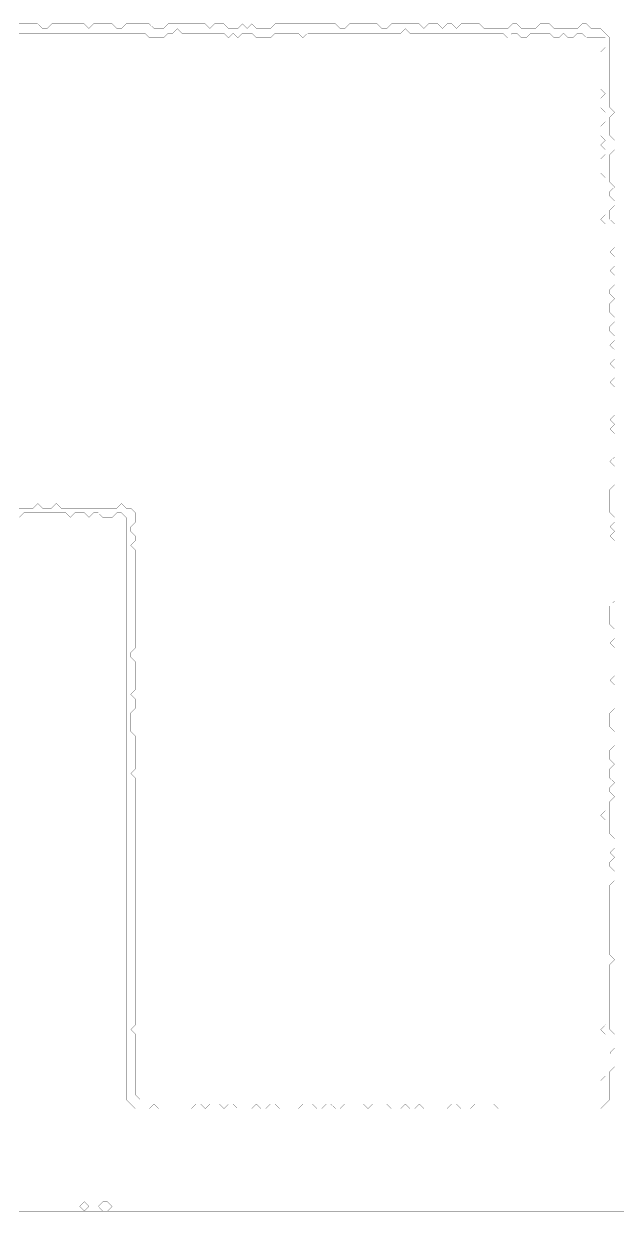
# Model space of a CAD drawing. Header units: metres. Extents: x 0 to 5127, y -5127 to 0.
# Drawn here: x 1284 to 2568, y -5127 to -2568 of the extents above; entities that cross this region are included whole.
import ezdxf

# ---------------------------------------------------------------- set-up
doc = ezdxf.new("R2010")
doc.units = ezdxf.units.M
doc.layers.add('conductor', color=1, linetype='Continuous')
doc.layers.add('substrate', color=5, linetype='Continuous')

msp = doc.modelspace()

# ---------------------------------------------------------------- linework, layer by layer
at = {"layer": 'conductor', "const_width": 0.5}
msp.add_lwpolyline([(1274.2, -3612), (1284.2, -3612), (1294.3, -3612), (1304.3, -3612), (1314.3, -3601.9), (1324.4, -3612), (1334.4, -3612), (1344.4, -3612), (1354.5, -3601.9), (1364.5, -3612), (1374.5, -3612), (1384.6, -3612), (1394.6, -3612), (1404.6, -3612), (1414.7, -3612), (1424.7, -3612), (1434.7, -3612), (1444.8, -3612), (1454.8, -3612), (1464.8, -3612), (1474.9, -3612), (1484.9, -3612), (1494.9, -3601.9), (1505, -3612), (1515, -3612), (1525, -3622), (1525, -3632), (1525, -3642.1), (1515, -3652.1), (1515, -3662.1), (1525, -3672.2), (1525, -3682.2), (1515, -3692.2), (1525, -3702.3), (1525, -3712.3), (1525, -3722.3), (1525, -3732.4), (1525, -3742.4), (1525, -3752.4), (1525, -3762.5), (1525, -3772.5), (1525, -3782.5), (1525, -3792.6), (1525, -3802.6), (1525, -3812.6), (1525, -3822.7), (1525, -3832.7), (1525, -3842.7), (1525, -3852.8), (1525, -3862.8), (1525, -3872.8), (1525, -3882.8), (1525, -3892.9), (1525, -3902.9), (1525, -3912.9), (1515, -3923), (1515, -3933), (1525, -3943), (1525, -3953.1), (1525, -3963.1), (1525, -3973.1), (1525, -3983.2), (1525, -3993.2), (1525, -4003.2), (1515, -4013.3), (1525, -4023.3), (1525, -4033.3), (1525, -4043.4), (1515, -4053.4), (1515, -4063.4), (1515, -4073.5), (1515, -4083.5), (1515, -4093.5), (1525, -4103.6), (1525, -4113.6), (1525, -4123.6), (1525, -4133.7), (1525, -4143.7), (1525, -4153.7), (1525, -4163.8), (1525, -4173.8), (1515, -4183.8), (1525, -4193.9), (1525, -4203.9), (1525, -4213.9), (1525, -4224), (1525, -4234), (1525, -4244), (1525, -4254.1), (1525, -4264.1), (1525, -4274.1), (1525, -4284.2), (1525, -4294.2), (1525, -4304.2), (1525, -4314.3), (1525, -4324.3), (1525, -4334.3), (1525, -4344.4), (1525, -4354.4), (1525, -4364.4), (1525, -4374.5), (1525, -4384.5), (1525, -4394.5), (1525, -4404.6), (1525, -4414.6), (1525, -4424.6), (1525, -4434.7), (1525, -4444.7), (1525, -4454.7), (1525, -4464.8), (1525, -4474.8), (1525, -4484.8), (1525, -4494.9), (1525, -4504.9), (1525, -4514.9), (1525, -4525), (1525, -4535), (1525, -4545), (1525, -4555.1), (1525, -4565.1), (1525, -4575.1), (1525, -4585.2), (1525, -4595.2), (1525, -4605.2), (1525, -4615.3), (1525, -4625.3), (1525, -4635.3), (1525, -4645.4), (1525, -4655.4), (1525, -4665.4), (1525, -4675.5), (1525, -4685.5), (1525, -4695.5), (1525, -4705.6), (1525, -4715.6), (1525, -4725.6), (1515, -4735.7), (1525, -4745.7), (1525, -4755.7), (1525, -4765.8), (1525, -4775.8), (1525, -4785.8), (1525, -4795.9), (1525, -4805.9), (1525, -4815.9), (1525, -4826), (1525, -4836), (1525, -4846), (1525, -4856.1), (1525, -4866.1), (1525, -4876.1), (1535.1, -4886.2), (1545.1, -4886.2), (1555.1, -4886.2), (1565.2, -4886.2), (1575.2, -4886.2), (1585.2, -4886.2), (1595.3, -4886.2), (1605.3, -4886.2), (1615.3, -4886.2), (1625.4, -4886.2), (1635.4, -4886.2), (1645.4, -4886.2), (1655.5, -4886.2), (1665.5, -4886.2), (1675.5, -4886.2), (1685.6, -4886.2), (1695.6, -4886.2), (1705.6, -4886.2), (1715.7, -4886.2), (1725.7, -4886.2), (1735.7, -4886.2), (1745.8, -4886.2), (1755.8, -4886.2), (1765.8, -4886.2), (1775.9, -4886.2), (1785.9, -4886.2), (1795.9, -4886.2), (1806, -4886.2), (1816, -4886.2), (1826, -4886.2), (1836.1, -4886.2), (1846.1, -4886.2), (1856.1, -4886.2), (1866.2, -4886.2), (1876.2, -4886.2), (1886.2, -4886.2), (1896.3, -4886.2), (1906.3, -4886.2), (1916.3, -4886.2), (1926.4, -4886.2), (1936.4, -4886.2), (1946.4, -4886.2), (1956.5, -4886.2), (1966.5, -4886.2), (1976.5, -4886.2), (1986.6, -4886.2), (1996.6, -4886.2), (2006.6, -4886.2), (2016.7, -4886.2), (2026.7, -4886.2), (2036.7, -4886.2), (2046.8, -4886.2), (2056.8, -4886.2), (2066.8, -4886.2), (2076.9, -4886.2), (2086.9, -4886.2), (2096.9, -4886.2), (2107, -4886.2), (2117, -4886.2), (2127, -4886.2), (2137.1, -4886.2), (2147.1, -4886.2), (2157.1, -4886.2), (2167.2, -4886.2), (2177.2, -4886.2), (2187.2, -4886.2), (2197.3, -4886.2), (2207.3, -4886.2), (2217.3, -4886.2), (2227.4, -4886.2), (2237.4, -4886.2), (2247.4, -4886.2), (2257.5, -4886.2), (2267.5, -4886.2), (2277.5, -4886.2), (2287.6, -4886.2), (2297.6, -4886.2), (2307.6, -4886.2), (2317.7, -4886.2), (2327.7, -4886.2), (2337.7, -4886.2), (2347.8, -4886.2), (2357.8, -4886.2), (2367.8, -4886.2), (2377.9, -4886.2), (2387.9, -4886.2), (2397.9, -4886.2), (2408, -4886.2), (2418, -4886.2), (2428, -4886.2), (2438.1, -4886.2), (2448.1, -4886.2), (2458.1, -4886.2), (2468.2, -4886.2), (2478.2, -4886.2), (2488.2, -4886.2), (2498.3, -4886.2), (2508.3, -4886.2), (2518.3, -4886.2), (2528.4, -4886.2), (2528.4, -4876.1), (2528.4, -4866.1), (2528.4, -4856.1), (2528.4, -4846), (2538.4, -4836), (2538.4, -4826), (2538.4, -4815.9), (2538.4, -4805.9), (2538.4, -4795.9), (2538.4, -4785.8), (2538.4, -4775.8), (2538.4, -4765.8), (2538.4, -4755.7), (2538.4, -4745.7), (2528.4, -4735.7), (2538.4, -4725.6), (2538.4, -4715.6), (2538.4, -4705.6), (2538.4, -4695.5), (2538.4, -4685.5), (2538.4, -4675.5), (2538.4, -4665.4), (2538.4, -4655.4), (2538.4, -4645.4), (2538.4, -4635.3), (2538.4, -4625.3), (2538.4, -4615.3), (2538.4, -4605.2), (2538.4, -4595.2), (2538.4, -4585.2), (2538.4, -4575.1), (2538.4, -4565.1), (2538.4, -4555.1), (2538.4, -4545), (2538.4, -4535), (2538.4, -4525), (2538.4, -4514.9), (2538.4, -4504.9), (2538.4, -4494.9), (2538.4, -4484.8), (2538.4, -4474.8), (2538.4, -4464.8), (2538.4, -4454.7), (2538.4, -4444.7), (2538.4, -4434.7), (2538.4, -4424.6), (2538.4, -4414.6), (2538.4, -4404.6), (2538.4, -4394.5), (2538.4, -4384.5), (2538.4, -4374.5), (2538.4, -4364.4), (2538.4, -4354.4), (2538.4, -4344.4), (2538.4, -4334.3), (2538.4, -4324.3), (2538.4, -4314.3), (2538.4, -4304.2), (2538.4, -4294.2), (2538.4, -4284.2), (2528.4, -4274.1), (2538.4, -4264.1), (2538.4, -4254.1), (2538.4, -4244), (2538.4, -4234), (2538.4, -4224), (2538.4, -4213.9), (2538.4, -4203.9), (2538.4, -4193.9), (2538.4, -4183.8), (2538.4, -4173.8), (2538.4, -4163.8), (2538.4, -4153.7), (2538.4, -4143.7), (2538.4, -4133.7), (2538.4, -4123.6), (2538.4, -4113.6), (2538.4, -4103.6), (2538.4, -4093.5), (2538.4, -4083.5), (2538.4, -4073.5), (2538.4, -4063.4), (2538.4, -4053.4), (2538.4, -4043.4), (2538.4, -4033.3), (2538.4, -4023.3), (2538.4, -4013.3), (2538.4, -4003.2), (2538.4, -3993.2), (2538.4, -3983.2), (2538.4, -3973.1), (2538.4, -3963.1), (2538.4, -3953.1), (2538.4, -3943), (2538.4, -3933), (2538.4, -3923), (2538.4, -3912.9), (2538.4, -3902.9), (2538.4, -3892.9), (2538.4, -3882.8), (2538.4, -3872.8), (2538.4, -3862.8), (2538.4, -3852.8), (2538.4, -3842.7), (2538.4, -3832.7), (2538.4, -3822.7), (2538.4, -3812.6), (2538.4, -3802.6), (2538.4, -3792.6), (2538.4, -3782.5), (2538.4, -3772.5), (2538.4, -3762.5), (2538.4, -3752.4), (2538.4, -3742.4), (2538.4, -3732.4), (2538.4, -3722.3), (2538.4, -3712.3), (2538.4, -3702.3), (2538.4, -3692.2), (2538.4, -3682.2), (2538.4, -3672.2), (2538.4, -3662.1), (2538.4, -3652.1), (2538.4, -3642.1), (2538.4, -3632), (2538.4, -3622), (2538.4, -3612), (2538.4, -3601.9), (2538.4, -3591.9), (2538.4, -3581.9), (2538.4, -3571.8), (2538.4, -3561.8), (2538.4, -3551.8), (2538.4, -3541.7), (2538.4, -3531.7), (2538.4, -3521.7), (2538.4, -3511.6), (2538.4, -3501.6), (2538.4, -3491.6), (2538.4, -3481.5), (2538.4, -3471.5), (2538.4, -3461.5), (2538.4, -3451.4), (2538.4, -3441.4), (2538.4, -3431.4), (2538.4, -3421.3), (2538.4, -3411.3), (2538.4, -3401.3), (2538.4, -3391.2), (2538.4, -3381.2), (2538.4, -3371.2), (2538.4, -3361.1), (2538.4, -3351.1), (2538.4, -3341.1), (2538.4, -3331), (2538.4, -3321), (2538.4, -3311), (2538.4, -3300.9), (2538.4, -3290.9), (2538.4, -3280.9), (2538.4, -3270.8), (2538.4, -3260.8), (2538.4, -3250.8), (2538.4, -3240.7), (2538.4, -3230.7), (2538.4, -3220.7), (2538.4, -3210.6), (2538.4, -3200.6), (2538.4, -3190.6), (2538.4, -3180.5), (2538.4, -3170.5), (2538.4, -3160.5), (2538.4, -3150.4), (2538.4, -3140.4), (2538.4, -3130.4), (2538.4, -3120.3), (2538.4, -3110.3), (2538.4, -3100.3), (2538.4, -3090.2), (2538.4, -3080.2), (2538.4, -3070.2), (2538.4, -3060.1), (2538.4, -3050.1), (2538.4, -3040.1), (2538.4, -3030), (2538.4, -3020), (2538.4, -3010), (2538.4, -2999.9), (2528.4, -2989.9), (2538.4, -2979.9), (2538.4, -2969.8), (2538.4, -2959.8), (2538.4, -2949.8), (2538.4, -2939.7), (2538.4, -2929.7), (2538.4, -2919.7), (2538.4, -2909.6), (2538.4, -2899.6), (2528.4, -2889.6), (2528.4, -2879.5), (2528.4, -2869.5), (2528.4, -2859.5), (2538.4, -2849.4), (2538.4, -2839.4), (2528.4, -2829.4), (2538.4, -2819.3), (2528.4, -2809.3), (2528.4, -2799.3), (2528.4, -2789.2), (2538.4, -2779.2), (2538.4, -2769.2), (2538.4, -2759.1), (2528.4, -2749.1), (2528.4, -2739.1), (2528.4, -2729), (2538.4, -2719), (2528.4, -2709), (2528.4, -2698.9), (2528.4, -2688.9), (2528.4, -2678.9), (2528.4, -2668.8), (2528.4, -2658.8), (2528.4, -2648.8), (2528.4, -2638.7), (2528.4, -2628.7), (2538.4, -2618.7), (2538.4, -2608.6), (2538.4, -2598.6), (2528.4, -2598.6), (2518.3, -2598.6), (2508.3, -2598.6), (2498.3, -2598.6), (2488.2, -2588.6), (2478.2, -2588.6), (2468.2, -2598.6), (2458.1, -2598.6), (2448.1, -2588.6), (2438.1, -2598.6), (2428, -2598.6), (2418, -2588.6), (2408, -2588.6), (2397.9, -2588.6), (2387.9, -2588.6), (2377.9, -2588.6), (2367.8, -2598.6), (2357.8, -2598.6), (2347.8, -2588.6), (2337.7, -2588.6), (2327.7, -2598.6), (2317.7, -2588.6), (2307.6, -2588.6), (2297.6, -2588.6), (2287.6, -2588.6), (2277.5, -2588.6), (2267.5, -2588.6), (2257.5, -2588.6), (2247.4, -2588.6), (2237.4, -2588.6), (2227.4, -2588.6), (2217.3, -2588.6), (2207.3, -2588.6), (2197.3, -2588.6), (2187.2, -2588.6), (2177.2, -2588.6), (2167.2, -2588.6), (2157.1, -2588.6), (2147.1, -2588.6), (2137.1, -2588.6), (2127, -2588.6), (2117, -2588.6), (2107, -2578.5), (2096.9, -2588.6), (2086.9, -2588.6), (2076.9, -2588.6), (2066.8, -2588.6), (2056.8, -2588.6), (2046.8, -2588.6), (2036.7, -2588.6), (2026.7, -2588.6), (2016.7, -2588.6), (2006.6, -2588.6), (1996.6, -2588.6), (1986.6, -2588.6), (1976.5, -2588.6), (1966.5, -2588.6), (1956.5, -2588.6), (1946.4, -2588.6), (1936.4, -2588.6), (1926.4, -2588.6), (1916.3, -2588.6), (1906.3, -2588.6), (1896.3, -2588.6), (1886.2, -2598.6), (1876.2, -2588.6), (1866.2, -2588.6), (1856.1, -2588.6), (1846.1, -2588.6), (1836.1, -2588.6), (1826, -2588.6), (1816, -2598.6), (1806, -2598.6), (1795.9, -2598.6), (1785.9, -2598.6), (1775.9, -2588.6), (1765.8, -2588.6), (1755.8, -2588.6), (1745.8, -2598.6), (1735.7, -2588.6), (1725.7, -2598.6), (1715.7, -2588.6), (1705.6, -2588.6), (1695.6, -2588.6), (1685.6, -2588.6), (1675.5, -2588.6), (1665.5, -2588.6), (1655.5, -2588.6), (1645.4, -2588.6), (1635.4, -2588.6), (1625.4, -2588.6), (1615.3, -2578.5), (1605.3, -2588.6), (1595.3, -2588.6), (1585.2, -2598.6), (1575.2, -2598.6), (1565.2, -2598.6), (1555.1, -2598.6), (1545.1, -2588.6), (1535.1, -2588.6), (1525, -2588.6), (1515, -2588.6), (1505, -2588.6), (1494.9, -2588.6), (1484.9, -2588.6), (1474.9, -2588.6), (1464.8, -2588.6), (1454.8, -2588.6), (1444.8, -2588.6), (1434.7, -2588.6), (1424.7, -2588.6), (1414.7, -2588.6), (1404.6, -2588.6), (1394.6, -2588.6), (1384.6, -2588.6), (1374.5, -2588.6), (1364.5, -2588.6), (1354.5, -2588.6), (1344.4, -2588.6), (1334.4, -2588.6), (1324.4, -2588.6), (1314.3, -2588.6), (1304.3, -2588.6), (1294.3, -2588.6), (1284.2, -2588.6), (1274.2, -2588.6)], dxfattribs=at)
at = {"layer": 'substrate', "const_width": 0.5}
for points in [[(1274.2, -2568.5), (1284.2, -2568.5), (1294.3, -2568.5), (1304.3, -2568.5), (1314.3, -2568.5), (1324.4, -2578.5), (1334.4, -2578.5), (1344.4, -2568.5), (1354.5, -2568.5), (1364.5, -2568.5), (1374.5, -2568.5), (1384.6, -2568.5), (1394.6, -2568.5), (1404.6, -2568.5), (1414.7, -2568.5), (1424.7, -2578.5), (1434.7, -2568.5), (1444.8, -2568.5), (1454.8, -2568.5), (1464.8, -2568.5), (1474.9, -2568.5), (1484.9, -2578.5), (1494.9, -2578.5), (1505, -2568.5), (1515, -2568.5), (1525, -2568.5), (1535.1, -2568.5), (1545.1, -2568.5), (1555.1, -2568.5), (1565.2, -2578.5), (1575.2, -2578.5), (1585.2, -2578.5), (1595.3, -2568.5), (1605.3, -2568.5), (1615.3, -2568.5), (1625.4, -2568.5), (1635.4, -2568.5), (1645.4, -2568.5), (1655.5, -2568.5), (1665.5, -2568.5), (1675.5, -2568.5), (1685.6, -2578.5), (1695.6, -2568.5), (1705.6, -2568.5), (1715.7, -2568.5), (1725.7, -2578.5), (1735.7, -2578.5), (1745.8, -2578.5), (1755.8, -2568.5), (1765.8, -2578.5), (1775.9, -2568.5), (1785.9, -2578.5), (1795.9, -2578.5), (1806, -2578.5), (1816, -2578.5), (1826, -2568.5), (1836.1, -2568.5), (1846.1, -2568.5), (1856.1, -2568.5), (1866.2, -2568.5), (1876.2, -2568.5), (1886.2, -2568.5), (1896.3, -2568.5), (1906.3, -2568.5), (1916.3, -2568.5), (1926.4, -2568.5), (1936.4, -2568.5), (1946.4, -2568.5), (1956.5, -2568.5), (1966.5, -2578.5), (1976.5, -2578.5), (1986.6, -2568.5), (1996.6, -2568.5), (2006.6, -2568.5), (2016.7, -2568.5), (2026.7, -2568.5), (2036.7, -2568.5), (2046.8, -2568.5), (2056.8, -2578.5), (2066.8, -2578.5), (2076.9, -2568.5), (2086.9, -2568.5), (2096.9, -2568.5), (2107, -2568.5), (2117, -2568.5), (2127, -2568.5), (2137.1, -2568.5), (2147.1, -2578.5), (2157.1, -2568.5), (2167.2, -2568.5), (2177.2, -2568.5), (2187.2, -2578.5), (2197.3, -2568.5), (2207.3, -2568.5), (2217.3, -2578.5), (2227.4, -2568.5), (2237.4, -2568.5), (2247.4, -2568.5), (2257.5, -2568.5), (2267.5, -2568.5), (2277.5, -2578.5), (2287.6, -2578.5), (2297.6, -2578.5), (2307.6, -2578.5), (2317.7, -2578.5), (2327.7, -2578.5), (2337.7, -2568.5), (2347.8, -2568.5), (2357.8, -2578.5), (2367.8, -2578.5), (2377.9, -2578.5), (2387.9, -2578.5), (2397.9, -2568.5), (2408, -2568.5), (2418, -2568.5), (2428, -2578.5), (2438.1, -2578.5), (2448.1, -2578.5), (2458.1, -2578.5), (2468.2, -2578.5), (2478.2, -2578.5), (2488.2, -2568.5), (2498.3, -2568.5), (2508.3, -2578.5), (2518.3, -2578.5), (2528.4, -2578.5), (2538.4, -2588.6), (2548.4, -2598.6), (2548.4, -2608.6), (2548.4, -2618.7), (2548.4, -2628.7), (2548.4, -2638.7), (2548.4, -2648.8), (2548.4, -2658.8), (2548.4, -2668.8), (2548.4, -2678.9), (2548.4, -2688.9), (2548.4, -2698.9), (2548.4, -2709), (2548.4, -2719), (2548.4, -2729), (2548.4, -2739.1), (2548.4, -2749.1), (2558.5, -2759.1), (2548.4, -2769.2), (2548.4, -2779.2), (2548.4, -2789.2), (2548.4, -2799.3), (2548.4, -2809.3), (2558.5, -2819.3), (2558.5, -2829.4), (2558.5, -2839.4), (2548.4, -2849.4), (2548.4, -2859.5), (2548.4, -2869.5), (2548.4, -2879.5), (2548.4, -2889.6), (2548.4, -2899.6), (2548.4, -2909.6), (2558.5, -2919.7), (2548.4, -2929.7), (2548.4, -2939.7), (2558.5, -2949.8), (2558.5, -2959.8), (2548.4, -2969.8), (2548.4, -2979.9), (2548.4, -2989.9), (2558.5, -2999.9), (2558.5, -3010), (2558.5, -3020), (2558.5, -3030), (2558.5, -3040.1), (2558.5, -3050.1), (2548.4, -3060.1), (2558.5, -3070.2), (2558.5, -3080.2), (2558.5, -3090.2), (2548.4, -3100.3), (2558.5, -3110.3), (2558.5, -3120.3), (2558.5, -3130.4), (2548.4, -3140.4), (2548.4, -3150.4), (2558.5, -3160.5), (2548.4, -3170.5), (2548.4, -3180.5), (2548.4, -3190.6), (2558.5, -3200.6), (2558.5, -3210.6), (2548.4, -3220.7), (2548.4, -3230.7), (2558.5, -3240.7), (2558.5, -3250.8), (2548.4, -3260.8), (2558.5, -3270.8), (2558.5, -3280.9), (2558.5, -3290.9), (2548.4, -3300.9), (2558.5, -3311), (2558.5, -3321), (2558.5, -3331), (2548.4, -3341.1), (2558.5, -3351.1), (2558.5, -3361.1), (2558.5, -3371.2), (2558.5, -3381.2), (2558.5, -3391.2), (2558.5, -3401.3), (2558.5, -3411.3), (2548.4, -3421.3), (2558.5, -3431.4), (2548.4, -3441.4), (2558.5, -3451.4), (2558.5, -3461.5), (2558.5, -3471.5), (2558.5, -3481.5), (2558.5, -3491.6), (2558.5, -3501.6), (2548.4, -3511.6), (2558.5, -3521.7), (2558.5, -3531.7), (2558.5, -3541.7), (2558.5, -3551.8), (2558.5, -3561.8), (2548.4, -3571.8), (2548.4, -3581.9), (2548.4, -3591.9), (2548.4, -3601.9), (2548.4, -3612), (2548.4, -3622), (2558.5, -3632), (2558.5, -3642.1), (2548.4, -3652.1), (2558.5, -3662.1), (2548.4, -3672.2), (2558.5, -3682.2), (2558.5, -3692.2), (2558.5, -3702.3), (2558.5, -3712.3), (2558.5, -3722.3), (2558.5, -3732.4), (2558.5, -3742.4), (2558.5, -3752.4), (2558.5, -3762.5), (2558.5, -3772.5), (2558.5, -3782.5), (2558.5, -3792.6), (2558.5, -3802.6), (2558.5, -3812.6), (2548.4, -3822.7), (2548.4, -3832.7), (2548.4, -3842.7), (2548.4, -3852.8), (2548.4, -3862.8), (2558.5, -3872.8), (2558.5, -3882.8), (2558.5, -3892.9), (2548.4, -3902.9), (2558.5, -3912.9), (2558.5, -3923), (2558.5, -3933), (2558.5, -3943), (2558.5, -3953.1), (2558.5, -3963.1), (2558.5, -3973.1), (2548.4, -3983.2), (2558.5, -3993.2), (2558.5, -4003.2), (2558.5, -4013.3), (2558.5, -4023.3), (2558.5, -4033.3), (2558.5, -4043.4), (2548.4, -4053.4), (2548.4, -4063.4), (2548.4, -4073.5), (2548.4, -4083.5), (2558.5, -4093.5), (2558.5, -4103.6), (2558.5, -4113.6), (2558.5, -4123.6), (2548.4, -4133.7), (2548.4, -4143.7), (2548.4, -4153.7), (2558.5, -4163.8), (2548.4, -4173.8), (2548.4, -4183.8), (2548.4, -4193.9), (2558.5, -4203.9), (2548.4, -4213.9), (2548.4, -4224), (2558.5, -4234), (2548.4, -4244), (2548.4, -4254.1), (2548.4, -4264.1), (2548.4, -4274.1), (2548.4, -4284.2), (2548.4, -4294.2), (2548.4, -4304.2), (2548.4, -4314.3), (2558.5, -4324.3), (2558.5, -4334.3), (2558.5, -4344.4), (2548.4, -4354.4), (2558.5, -4364.4), (2548.4, -4374.5), (2548.4, -4384.5), (2558.5, -4394.5), (2558.5, -4404.6), (2558.5, -4414.6), (2548.4, -4424.6), (2548.4, -4434.7), (2548.4, -4444.7), (2548.4, -4454.7), (2548.4, -4464.8), (2548.4, -4474.8), (2548.4, -4484.8), (2548.4, -4494.9), (2548.4, -4504.9), (2548.4, -4514.9), (2548.4, -4525), (2548.4, -4535), (2548.4, -4545), (2548.4, -4555.1), (2548.4, -4565.1), (2548.4, -4575.1), (2558.5, -4585.2), (2548.4, -4595.2), (2548.4, -4605.2), (2548.4, -4615.3), (2548.4, -4625.3), (2548.4, -4635.3), (2548.4, -4645.4), (2548.4, -4655.4), (2548.4, -4665.4), (2548.4, -4675.5), (2548.4, -4685.5), (2548.4, -4695.5), (2548.4, -4705.6), (2548.4, -4715.6), (2548.4, -4725.6), (2548.4, -4735.7), (2558.5, -4745.7), (2558.5, -4755.7), (2558.5, -4765.8), (2558.5, -4775.8), (2548.4, -4785.8), (2558.5, -4795.9), (2558.5, -4805.9), (2558.5, -4815.9), (2548.4, -4826), (2548.4, -4836), (2548.4, -4846), (2548.4, -4856.1), (2548.4, -4866.1), (2548.4, -4876.1), (2548.4, -4886.2), (2538.4, -4896.2), (2528.4, -4906.2), (2518.3, -4906.2), (2508.3, -4906.2), (2498.3, -4906.2), (2488.2, -4906.2), (2478.2, -4906.2), (2468.2, -4906.2), (2458.1, -4906.2), (2448.1, -4906.2), (2438.1, -4906.2), (2428, -4906.2), (2418, -4906.2), (2408, -4906.2), (2397.9, -4906.2), (2387.9, -4906.2), (2377.9, -4906.2), (2367.8, -4906.2), (2357.8, -4906.2), (2347.8, -4906.2), (2337.7, -4906.2), (2327.7, -4906.2), (2317.7, -4906.2), (2307.6, -4906.2), (2297.6, -4896.2), (2287.6, -4896.2), (2277.5, -4896.2), (2267.5, -4896.2), (2257.5, -4896.2), (2247.4, -4906.2), (2237.4, -4906.2), (2227.4, -4906.2), (2217.3, -4896.2), (2207.3, -4896.2), (2197.3, -4906.2), (2187.2, -4906.2), (2177.2, -4906.2), (2167.2, -4906.2), (2157.1, -4906.2), (2147.1, -4906.2), (2137.1, -4896.2), (2127, -4906.2), (2117, -4906.2), (2107, -4896.2), (2096.9, -4906.2), (2086.9, -4906.2), (2076.9, -4906.2), (2066.8, -4896.2), (2056.8, -4896.2), (2046.8, -4896.2), (2036.7, -4896.2), (2026.7, -4906.2), (2016.7, -4896.2), (2006.6, -4896.2), (1996.6, -4896.2), (1986.6, -4896.2), (1976.5, -4896.2), (1966.5, -4906.2), (1956.5, -4906.2), (1946.4, -4896.2), (1936.4, -4896.2), (1926.4, -4906.2), (1916.3, -4906.2), (1906.3, -4896.2), (1896.3, -4896.2), (1886.2, -4896.2), (1876.2, -4906.2), (1866.2, -4906.2), (1856.1, -4906.2), (1846.1, -4906.2), (1836.1, -4906.2), (1826, -4896.2), (1816, -4896.2), (1806, -4906.2), (1795.9, -4906.2), (1785.9, -4896.2), (1775.9, -4906.2), (1765.8, -4906.2), (1755.8, -4906.2), (1745.8, -4906.2), (1735.7, -4896.2), (1725.7, -4896.2), (1715.7, -4906.2), (1705.6, -4896.2), (1695.6, -4896.2), (1685.6, -4896.2), (1675.5, -4906.2), (1665.5, -4896.2), (1655.5, -4896.2), (1645.4, -4906.2), (1635.4, -4906.2), (1625.4, -4906.2), (1615.3, -4906.2), (1605.3, -4906.2), (1595.3, -4906.2), (1585.2, -4906.2), (1575.2, -4906.2), (1565.2, -4896.2), (1555.1, -4906.2), (1545.1, -4906.2), (1535.1, -4906.2), (1525, -4906.2), (1515, -4896.2), (1505, -4886.2), (1505, -4876.1), (1505, -4866.1), (1505, -4856.1), (1505, -4846), (1505, -4836), (1505, -4826), (1505, -4815.9), (1505, -4805.9), (1505, -4795.9), (1505, -4785.8), (1505, -4775.8), (1505, -4765.8), (1505, -4755.7), (1505, -4745.7), (1505, -4735.7), (1505, -4725.6), (1505, -4715.6), (1505, -4705.6), (1505, -4695.5), (1505, -4685.5), (1505, -4675.5), (1505, -4665.4), (1505, -4655.4), (1505, -4645.4), (1505, -4635.3), (1505, -4625.3), (1505, -4615.3), (1505, -4605.2), (1505, -4595.2), (1505, -4585.2), (1505, -4575.1), (1505, -4565.1), (1505, -4555.1), (1505, -4545), (1505, -4535), (1505, -4525), (1505, -4514.9), (1505, -4504.9), (1505, -4494.9), (1505, -4484.8), (1505, -4474.8), (1505, -4464.8), (1505, -4454.7), (1505, -4444.7), (1505, -4434.7), (1505, -4424.6), (1505, -4414.6), (1505, -4404.6), (1505, -4394.5), (1505, -4384.5), (1505, -4374.5), (1505, -4364.4), (1505, -4354.4), (1505, -4344.4), (1505, -4334.3), (1505, -4324.3), (1505, -4314.3), (1505, -4304.2), (1505, -4294.2), (1505, -4284.2), (1505, -4274.1), (1505, -4264.1), (1505, -4254.1), (1505, -4244), (1505, -4234), (1505, -4224), (1505, -4213.9), (1505, -4203.9), (1505, -4193.9), (1505, -4183.8), (1505, -4173.8), (1505, -4163.8), (1505, -4153.7), (1505, -4143.7), (1505, -4133.7), (1505, -4123.6), (1505, -4113.6), (1505, -4103.6), (1505, -4093.5), (1505, -4083.5), (1505, -4073.5), (1505, -4063.4), (1505, -4053.4), (1505, -4043.4), (1505, -4033.3), (1505, -4023.3), (1505, -4013.3), (1505, -4003.2), (1505, -3993.2), (1505, -3983.2), (1505, -3973.1), (1505, -3963.1), (1505, -3953.1), (1505, -3943), (1505, -3933), (1505, -3923), (1505, -3912.9), (1505, -3902.9), (1505, -3892.9), (1505, -3882.8), (1505, -3872.8), (1505, -3862.8), (1505, -3852.8), (1505, -3842.7), (1505, -3832.7), (1505, -3822.7), (1505, -3812.6), (1505, -3802.6), (1505, -3792.6), (1505, -3782.5), (1505, -3772.5), (1505, -3762.5), (1505, -3752.4), (1505, -3742.4), (1505, -3732.4), (1505, -3722.3), (1505, -3712.3), (1505, -3702.3), (1505, -3692.2), (1505, -3682.2), (1505, -3672.2), (1505, -3662.1), (1505, -3652.1), (1505, -3642.1), (1505, -3632), (1494.9, -3622), (1484.9, -3622), (1474.9, -3632), (1464.8, -3632), (1454.8, -3632), (1444.8, -3622), (1434.7, -3622), (1424.7, -3632), (1414.7, -3622), (1404.6, -3622), (1394.6, -3622), (1384.6, -3632), (1374.5, -3622), (1364.5, -3622), (1354.5, -3622), (1344.4, -3622), (1334.4, -3622), (1324.4, -3622), (1314.3, -3622), (1304.3, -3622), (1294.3, -3622), (1284.2, -3622), (1274.2, -3632)], [(1274.2, -5127), (1284.2, -5127), (1294.3, -5127), (1304.3, -5127), (1314.3, -5127), (1324.4, -5127), (1334.4, -5127), (1344.4, -5127), (1354.5, -5127), (1364.5, -5127), (1374.5, -5127), (1384.6, -5127), (1394.6, -5127), (1404.6, -5127), (1414.7, -5127), (1424.7, -5127), (1434.7, -5127), (1444.8, -5127), (1454.8, -5127), (1464.8, -5127), (1474.9, -5127), (1484.9, -5127), (1494.9, -5127), (1505, -5127), (1515, -5127), (1525, -5127), (1535.1, -5127), (1545.1, -5127), (1555.1, -5127), (1565.2, -5127), (1575.2, -5127), (1585.2, -5127), (1595.3, -5127), (1605.3, -5127), (1615.3, -5127), (1625.4, -5127), (1635.4, -5127), (1645.4, -5127), (1655.5, -5127), (1665.5, -5127), (1675.5, -5127), (1685.6, -5127), (1695.6, -5127), (1705.6, -5127), (1715.7, -5127), (1725.7, -5127), (1735.7, -5127), (1745.8, -5127), (1755.8, -5127), (1765.8, -5127), (1775.9, -5127), (1785.9, -5127), (1795.9, -5127), (1806, -5127), (1816, -5127), (1826, -5127), (1836.1, -5127), (1846.1, -5127), (1856.1, -5127), (1866.2, -5127), (1876.2, -5127), (1886.2, -5127), (1896.3, -5127), (1906.3, -5127), (1916.3, -5127), (1926.4, -5127), (1936.4, -5127), (1946.4, -5127), (1956.5, -5127), (1966.5, -5127), (1976.5, -5127), (1986.6, -5127), (1996.6, -5127), (2006.6, -5127), (2016.7, -5127), (2026.7, -5127), (2036.7, -5127), (2046.8, -5127), (2056.8, -5127), (2066.8, -5127), (2076.9, -5127), (2086.9, -5127), (2096.9, -5127), (2107, -5127), (2117, -5127), (2127, -5127), (2137.1, -5127), (2147.1, -5127), (2157.1, -5127), (2167.2, -5127), (2177.2, -5127), (2187.2, -5127), (2197.3, -5127), (2207.3, -5127), (2217.3, -5127), (2227.4, -5127), (2237.4, -5127), (2247.4, -5127), (2257.5, -5127), (2267.5, -5127), (2277.5, -5127), (2287.6, -5127), (2297.6, -5127), (2307.6, -5127), (2317.7, -5127), (2327.7, -5127), (2337.7, -5127), (2347.8, -5127), (2357.8, -5127), (2367.8, -5127), (2377.9, -5127), (2387.9, -5127), (2397.9, -5127), (2408, -5127), (2418, -5127), (2428, -5127), (2438.1, -5127), (2448.1, -5127), (2458.1, -5127), (2468.2, -5127), (2478.2, -5127), (2488.2, -5127), (2498.3, -5127), (2508.3, -5127), (2518.3, -5127), (2528.4, -5127), (2538.4, -5127), (2548.4, -5127), (2558.5, -5127), (2568.5, -5127), (2578.5, -5127)]]:
    msp.add_lwpolyline(points, dxfattribs=at)
for points in [[(1404.6, -5116.9), (1414.7, -5106.9), (1424.7, -5116.9), (1414.7, -5127)], [(1444.8, -5116.9), (1454.8, -5106.9), (1464.8, -5106.9), (1474.9, -5116.9), (1464.8, -5127), (1454.8, -5127)]]:
    msp.add_lwpolyline(points, close=True, dxfattribs=at)

doc.saveas('drawing.dxf')
